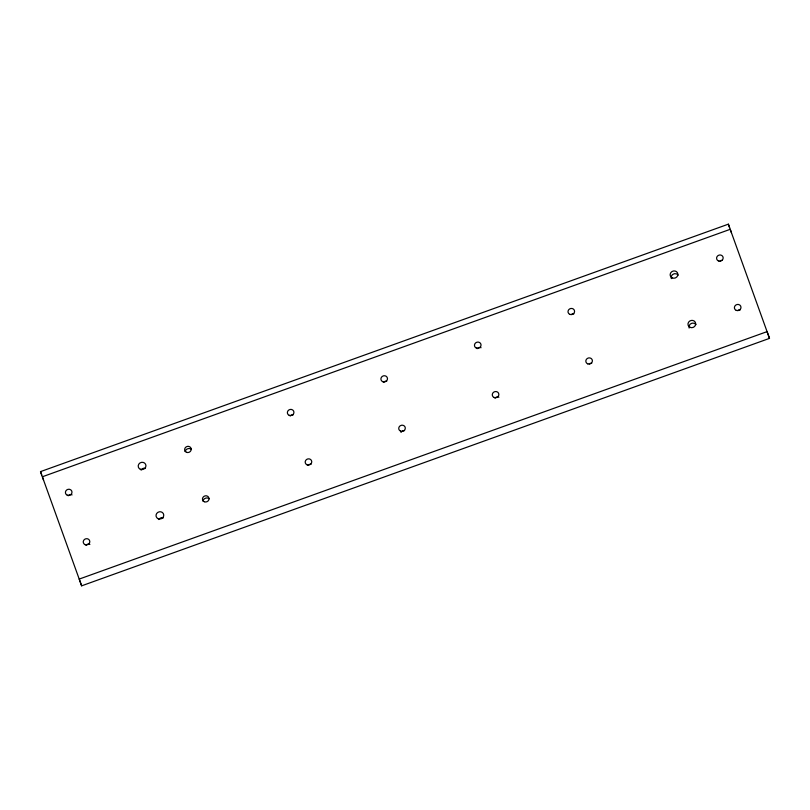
<?xml version="1.0" encoding="UTF-8"?>
<svg xmlns="http://www.w3.org/2000/svg" width="810" height="810" viewBox="0 0 810 810"><rect width="100%" height="100%" fill="white"/><g stroke="black" fill="none" stroke-linecap="round" stroke-linejoin="round"><path stroke-width="1.21" d="M40.5 471.623L728.362 224.167L769.5 338.377L81.638 585.832L40.5 471.623L41.705 474.994M769.5 338.377L767.09 331.624L79.228 579.079L81.638 585.832M728.362 224.167L729.567 227.549M731.43 232.693L730.225 229.311L42.373 476.766L43.568 480.148M85.981 545.241A3.311 3.078 -19.6 0 1 89.91 544.35M68.161 495.791A3.311 3.078 -19.6 0 1 72.09 494.9M141.051 470.094A3.311 3.078 -19.6 0 1 145.466 468.504M158.871 519.544A3.311 3.078 -19.6 0 1 163.276 517.954M290.112 415.945A3.311 3.078 -19.6 0 1 293.23 414.821M307.932 465.396A3.311 3.078 -19.6 0 1 311.05 464.272M383.626 382.33A3.311 3.078 -19.6 0 1 386.724 381.166M401.001 432.439A3.311 3.078 -19.6 0 1 404.595 430.616M495.001 398.115A3.311 3.078 -19.6 0 1 498.93 397.183M477.171 348.685A3.311 3.078 -19.6 0 1 481.089 347.723M571.404 314.422A3.311 3.078 -19.6 0 1 573.875 313.865M589.224 363.872A3.311 3.078 -19.6 0 1 591.695 363.315M719.979 260.972A3.311 3.078 -19.6 0 1 722.449 260.415M737.799 310.422A3.311 3.078 -19.6 0 1 740.269 309.865M689.128 328.05A3.898 3.625 -19.6 0 1 696.023 324.567M671.308 278.6A3.898 3.625 -19.6 0 1 678.203 275.117M202.915 501.036A3.898 3.625 -19.6 0 1 209.274 498.747M185.095 451.585A3.898 3.625 -19.6 0 1 191.454 449.297M85.05 544.624A3.311 3.078 -19.6 0 0 89.799 541.455A3.311 3.078 -19.6 0 0 84.696 539.278A3.311 3.078 -19.6 0 0 85.05 544.624M307 464.778A3.311 3.078 -19.6 0 0 311.749 461.609A3.311 3.078 -19.6 0 0 306.646 459.432A3.311 3.078 -19.6 0 0 307 464.778M67.23 495.173A3.311 3.078 -19.6 0 0 71.979 492.004A3.311 3.078 -19.6 0 0 66.886 489.827A3.311 3.078 -19.6 0 0 67.23 495.173M289.18 415.327A3.311 3.078 -19.6 0 0 293.929 412.158A3.311 3.078 -19.6 0 0 288.836 409.981A3.311 3.078 -19.6 0 0 289.18 415.327M736.219 310.372A3.311 3.078 -19.6 0 0 740.978 307.192A3.311 3.078 -19.6 0 0 735.875 305.016A3.311 3.078 -19.6 0 0 736.219 310.372M718.409 260.921A3.311 3.078 -19.6 0 0 723.158 257.742A3.311 3.078 -19.6 0 0 718.055 255.565A3.311 3.078 -19.6 0 0 718.409 260.921M672.29 277.921A3.898 3.625 -19.6 0 0 677.879 274.185A3.898 3.625 -19.6 0 0 671.875 271.623A3.898 3.625 -19.6 0 0 672.29 277.921M690.11 327.372A3.898 3.625 -19.6 0 0 695.699 323.635A3.898 3.625 -19.6 0 0 689.695 321.074A3.898 3.625 -19.6 0 0 690.11 327.372M587.645 363.822A3.311 3.078 -19.6 0 0 592.394 360.642A3.311 3.078 -19.6 0 0 587.301 358.466A3.311 3.078 -19.6 0 0 587.645 363.822M569.825 314.371A3.311 3.078 -19.6 0 0 574.573 311.192A3.311 3.078 -19.6 0 0 569.481 309.015A3.311 3.078 -19.6 0 0 569.825 314.371M494.12 397.487A3.311 3.078 -19.6 0 0 498.849 394.267A3.311 3.078 -19.6 0 0 493.725 392.141A3.311 3.078 -19.6 0 0 494.12 397.487M476.331 348.047A3.311 3.078 -19.6 0 0 481.029 344.787A3.311 3.078 -19.6 0 0 475.885 342.701A3.311 3.078 -19.6 0 0 476.331 348.047M400.545 431.123A3.311 3.078 -19.6 0 0 405.294 427.953A3.311 3.078 -19.6 0 0 400.201 425.776A3.311 3.078 -19.6 0 0 400.545 431.123M382.786 381.702A3.311 3.078 -19.6 0 0 387.474 378.452A3.311 3.078 -19.6 0 0 382.33 376.356A3.311 3.078 -19.6 0 0 382.786 381.702M140.343 469.284A3.898 3.625 -19.6 0 0 145.932 465.548A3.898 3.625 -19.6 0 0 139.938 462.986A3.898 3.625 -19.6 0 0 140.343 469.284M158.163 518.734A3.898 3.625 -19.6 0 0 163.752 514.998A3.898 3.625 -19.6 0 0 157.748 512.436A3.898 3.625 -19.6 0 0 158.163 518.734M186.462 452.284A3.311 3.078 -19.6 0 0 191.211 449.104A3.311 3.078 -19.6 0 0 186.108 446.928A3.311 3.078 -19.6 0 0 186.462 452.284M204.282 501.734A3.311 3.078 -19.6 0 0 209.031 498.555A3.311 3.078 -19.6 0 0 203.928 496.378A3.311 3.078 -19.6 0 0 204.282 501.734"/></g></svg>
